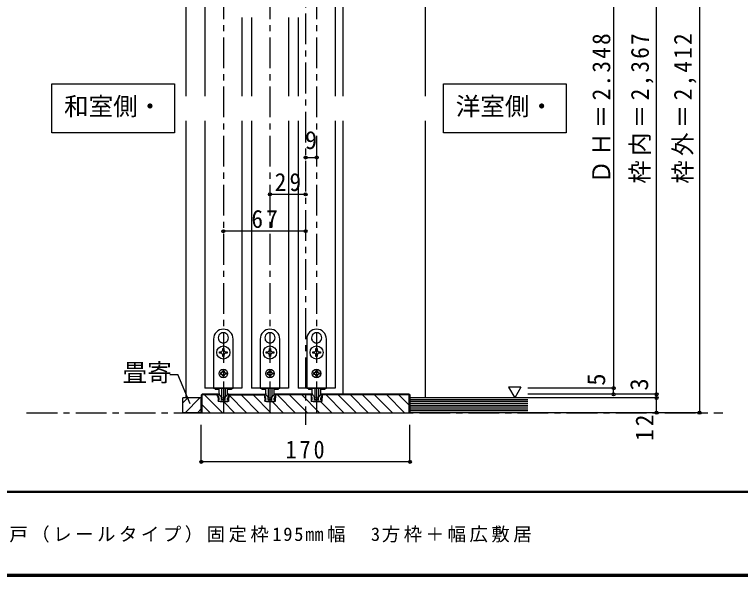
# Model space of a CAD drawing. Units: millimetres at full size, sheet at 1:5. Extents: x -973 to 977, y -701 to 696.
# Drawn here: x -610 to -19, y -701 to -243 of the extents above; entities that cross this region are included whole.
import ezdxf
from ezdxf.enums import TextEntityAlignment as Align

# ---------------------------------------------------------------- set-up
doc = ezdxf.new("R2010")
doc.units = ezdxf.units.MM
doc.header["$LTSCALE"] = 5
doc.header["$PDMODE"] = 32
doc.header["$PDSIZE"] = 2.5
doc.linetypes.add('CHAIN1', pattern=[8, 5, -1, 1, -1])
doc.linetypes.add('DASHED1', pattern=[1.8, 1.2, -0.6])
for name, color, linetype in [('0-1_通り芯', 4, 'CHAIN1'), ('0-3_仕上げ', 2, 'Continuous'), ('0-4_枠', 3, 'Continuous'), ('0-6_扉', 6, 'Continuous'), ('0-7_金物', 7, 'Continuous'), ('0-A_文字', 7, 'Continuous'), ('0-B_寸法', 7, 'Continuous'), ('0-C_ハッチ', 4, 'DASHED1'), ('F-1_枠', 6, 'Continuous'), ('F-A_文字', 7, 'Continuous')]:
    doc.layers.add(name, color=color, linetype=linetype)
doc.styles.add('ＭＳ ゴシック', font='')
doc.styles.get('ＭＳ ゴシック').set_extended_font_data('MS Gothic')

msp = doc.modelspace()

# ---------------------------------------------------------------- linework, layer by layer
at = {"layer": '0-1_通り芯'}
for p, q in [((-373.347, -2.5), (-373.347, -577.5)), ((-440.347, -62), (-440.347, -567.5)), ((-402.347, -62), (-402.347, -567.5)), ((-364.347, -62), (-364.347, -567.5)), ((-600.597, -567.5), (-33.347, -567.5))]:
    msp.add_line(p, q, dxfattribs=at)
at = {"layer": '0-3_仕上げ'}
for p, q in [((-473.347, -567.5), (-473.347, -555.5)), ((-458.347, -555.5), (-473.347, -555.5)), ((-458.347, -567.5), (-458.347, -555.5)), ((-192.347, -555.5), (-288.347, -555.5)), ((-288.347, -555.5), (-288.347, -567.5)), ((-458.347, -567.5), (-473.347, -567.5)), ((-192.347, -567.5), (-288.347, -567.5))]:
    msp.add_line(p, q, dxfattribs=at)
at = {"layer": '0-3_仕上げ', "color": 7}
for p, q in [((-192.347, -557), (-288.347, -557)), ((-192.347, -558.5), (-288.347, -558.5)), ((-192.347, -560), (-288.347, -560)), ((-192.347, -561.5), (-288.347, -561.5)), ((-192.347, -563), (-288.347, -563)), ((-192.347, -564.5), (-288.347, -564.5)), ((-192.347, -566), (-288.347, -566))]:
    msp.add_line(p, q, dxfattribs=at)
at = {"layer": '0-4_枠', "color": 4}
for p, q in [((-470.847, -48), (-470.847, -309.75)), ((-342.847, -48), (-342.847, -309.75)), ((-275.847, -48), (-275.847, -309.75)), ((-470.847, -329.75), (-470.847, -555.5)), ((-342.847, -329.75), (-342.847, -552.5)), ((-275.847, -329.75), (-275.847, -555.5))]:
    msp.add_line(p, q, dxfattribs=at)
at = {"layer": '0-4_枠'}
for p, q in [((-457.64, -552.5), (-458.347, -553.207)), ((-458.347, -553.207), (-458.347, -567.5)), ((-457.847, -553), (-457.847, -567.5)), ((-444.747, -553), (-457.847, -553)), ((-444.747, -552.5), (-457.64, -552.5)), ((-436.047, -555.5), (-436.047, -558.5)), ((-436.047, -555.5), (-435.947, -555.5)), ((-435.947, -552.5), (-435.947, -555.5)), ((-435.947, -552.5), (-406.747, -552.5)), ((-435.947, -553), (-406.747, -553)), ((-398.047, -555.5), (-398.047, -558.5)), ((-398.047, -555.5), (-397.947, -555.5)), ((-397.947, -552.5), (-397.947, -555.5)), ((-368.747, -552.5), (-397.947, -552.5)), ((-368.747, -553), (-397.947, -553)), ((-360.047, -555.5), (-360.047, -558.5)), ((-360.047, -555.5), (-359.947, -555.5)), ((-359.947, -552.5), (-359.947, -555.5)), ((-289.054, -552.5), (-359.947, -552.5)), ((-288.847, -553), (-359.947, -553)), ((-289.054, -552.5), (-288.347, -553.207)), ((-288.847, -567.5), (-288.847, -553)), ((-288.347, -553.207), (-288.347, -567.5)), ((-436.047, -558.5), (-444.647, -558.5)), ((-398.047, -558.5), (-406.647, -558.5)), ((-360.047, -558.5), (-368.647, -558.5)), ((-458.347, -567.5), (-288.347, -567.5))]:
    msp.add_line(p, q, dxfattribs=at)
for points in [[(-444.747, -552.5), (-444.747, -555.5), (-444.647, -555.5), (-444.647, -558.5)], [(-406.747, -552.5), (-406.747, -555.5), (-406.647, -555.5), (-406.647, -558.5)], [(-368.747, -552.5), (-368.747, -555.5), (-368.647, -555.5), (-368.647, -558.5)]]:
    msp.add_lwpolyline(points, dxfattribs=at)
at = {"layer": '0-6_扉'}
for p, q in [((-455.347, -92), (-455.347, -309.75)), ((-349.347, -92), (-349.347, -309.75)), ((-425.347, -245.651), (-425.347, -309.75)), ((-417.347, -245.651), (-417.347, -309.75)), ((-387.347, -245.651), (-387.347, -309.75)), ((-379.347, -245.651), (-379.347, -309.75)), ((-455.347, -329.75), (-455.347, -547.5)), ((-425.347, -329.75), (-425.347, -547.5)), ((-417.347, -329.75), (-417.347, -547.5)), ((-387.347, -329.75), (-387.347, -547.5)), ((-379.347, -329.75), (-379.347, -547.5)), ((-349.347, -329.75), (-349.347, -547.5)), ((-425.347, -547.5), (-455.347, -547.5)), ((-387.347, -547.5), (-417.347, -547.5)), ((-349.347, -547.5), (-379.347, -547.5))]:
    msp.add_line(p, q, dxfattribs=at)
at = {"layer": '0-7_金物'}
for p, q in [((-440.446, -502.351), (-440.347, -502.45)), ((-440.248, -502.351), (-440.347, -502.45)), ((-402.446, -502.351), (-402.347, -502.45)), ((-402.248, -502.351), (-402.347, -502.45)), ((-364.446, -502.351), (-364.347, -502.45)), ((-364.248, -502.351), (-364.347, -502.45)), ((-448.347, -507.5), (-448.347, -547.5)), ((-443.989, -508.489), (-443.854, -508.525)), ((-443.891, -508.66), (-443.854, -508.525)), ((-436.705, -508.489), (-436.84, -508.525)), ((-436.803, -508.66), (-436.84, -508.525)), ((-432.347, -547.5), (-432.347, -507.5)), ((-410.347, -507.5), (-410.347, -547.5)), ((-405.989, -508.489), (-405.854, -508.525)), ((-405.891, -508.66), (-405.854, -508.525)), ((-398.705, -508.489), (-398.84, -508.525)), ((-398.803, -508.66), (-398.84, -508.525)), ((-394.347, -547.5), (-394.347, -507.5)), ((-372.347, -507.5), (-372.347, -547.5)), ((-367.989, -508.489), (-367.854, -508.525)), ((-367.891, -508.66), (-367.854, -508.525)), ((-360.705, -508.489), (-360.84, -508.525)), ((-360.803, -508.66), (-360.84, -508.525)), ((-356.347, -547.5), (-356.347, -507.5)), ((-443.497, -518), (-442.547, -518)), ((-443.497, -519), (-443.497, -518)), ((-442.547, -519), (-443.497, -519)), ((-440.847, -516.3), (-440.847, -515.35)), ((-440.847, -515.35), (-439.847, -515.35)), ((-439.847, -515.35), (-439.847, -516.3)), ((-438.147, -518), (-437.197, -518)), ((-437.197, -519), (-438.147, -519)), ((-437.197, -518), (-437.197, -519)), ((-405.497, -518), (-404.547, -518)), ((-405.497, -519), (-405.497, -518)), ((-404.547, -519), (-405.497, -519)), ((-402.847, -516.3), (-402.847, -515.35)), ((-402.847, -515.35), (-401.847, -515.35)), ((-401.847, -515.35), (-401.847, -516.3)), ((-400.147, -518), (-399.197, -518)), ((-399.197, -519), (-400.147, -519)), ((-399.197, -518), (-399.197, -519)), ((-367.497, -518), (-366.547, -518)), ((-367.497, -519), (-367.497, -518)), ((-366.547, -519), (-367.497, -519)), ((-364.847, -516.3), (-364.847, -515.35)), ((-364.847, -515.35), (-363.847, -515.35)), ((-363.847, -515.35), (-363.847, -516.3)), ((-362.147, -518), (-361.197, -518)), ((-361.197, -519), (-362.147, -519)), ((-361.197, -518), (-361.197, -519)), ((-440.847, -521.65), (-440.847, -520.7)), ((-402.847, -521.65), (-402.847, -520.7)), ((-364.847, -521.65), (-364.847, -520.7)), ((-442.147, -535), (-442.747, -535)), ((-440.847, -533.1), (-440.847, -533.7)), ((-439.847, -533.1), (-440.847, -533.1)), ((-440.847, -537.3), (-440.847, -537.9)), ((-440.847, -537.9), (-439.847, -537.9)), ((-439.847, -533.1), (-439.847, -533.7)), ((-439.847, -537.3), (-439.847, -537.9)), ((-438.547, -535), (-437.947, -535)), ((-437.947, -536), (-438.547, -536)), ((-437.947, -535), (-437.947, -536)), ((-404.147, -535), (-404.747, -535)), ((-402.847, -533.1), (-402.847, -533.7)), ((-401.847, -533.1), (-402.847, -533.1)), ((-402.847, -537.3), (-402.847, -537.9)), ((-402.847, -537.9), (-401.847, -537.9)), ((-401.847, -533.1), (-401.847, -533.7)), ((-401.847, -537.3), (-401.847, -537.9)), ((-400.547, -535), (-399.947, -535)), ((-399.947, -536), (-400.547, -536)), ((-399.947, -535), (-399.947, -536)), ((-366.147, -535), (-366.747, -535)), ((-364.847, -533.1), (-364.847, -533.7)), ((-363.847, -533.1), (-364.847, -533.1)), ((-364.847, -537.3), (-364.847, -537.9)), ((-364.847, -537.9), (-363.847, -537.9)), ((-363.847, -533.1), (-363.847, -533.7)), ((-363.847, -537.3), (-363.847, -537.9)), ((-362.547, -535), (-361.947, -535)), ((-361.947, -536), (-362.547, -536)), ((-361.947, -535), (-361.947, -536)), ((-448.347, -547.5), (-432.347, -547.5)), ((-446.947, -547.5), (-446.947, -548.7)), ((-443.815, -548.7), (-446.947, -548.7)), ((-443.847, -551.921), (-443.847, -547.5)), ((-441.847, -547.5), (-441.847, -555.121)), ((-438.847, -547.5), (-438.847, -555.121)), ((-433.747, -548.7), (-436.879, -548.7)), ((-436.847, -551.921), (-436.847, -547.5)), ((-433.747, -547.5), (-433.747, -548.7)), ((-410.347, -547.5), (-394.347, -547.5)), ((-408.947, -547.5), (-408.947, -548.7)), ((-405.815, -548.7), (-408.947, -548.7)), ((-405.847, -551.921), (-405.847, -547.5)), ((-403.847, -547.5), (-403.847, -555.121)), ((-400.847, -547.5), (-400.847, -555.121)), ((-395.747, -548.7), (-398.879, -548.7)), ((-398.847, -551.921), (-398.847, -547.5)), ((-395.747, -547.5), (-395.747, -548.7)), ((-372.347, -547.5), (-356.347, -547.5)), ((-370.947, -547.5), (-370.947, -548.7)), ((-367.815, -548.7), (-370.947, -548.7)), ((-367.847, -551.921), (-367.847, -547.5)), ((-365.847, -547.5), (-365.847, -555.121)), ((-362.847, -547.5), (-362.847, -555.121)), ((-357.747, -548.7), (-360.879, -548.7)), ((-360.847, -551.921), (-360.847, -547.5)), ((-357.747, -547.5), (-357.747, -548.7)), ((-442.685, -553.912), (-443.95, -552.646)), ((-443.847, -557), (-443.847, -555.736)), ((-442.473, -554), (-442.147, -554)), ((-441.947, -556.7), (-441.947, -554.2)), ((-441.547, -555.421), (-439.147, -555.421)), ((-438.747, -556.7), (-438.747, -554.2)), ((-438.221, -554), (-438.547, -554)), ((-438.009, -553.912), (-436.743, -552.646)), ((-436.847, -557), (-436.847, -555.736)), ((-435.847, -552.5), (-436.39, -552.5)), ((-435.847, -553.5), (-435.847, -552.5)), ((-404.685, -553.912), (-405.95, -552.646)), ((-405.847, -557), (-405.847, -555.736)), ((-404.473, -554), (-404.147, -554)), ((-403.947, -556.7), (-403.947, -554.2)), ((-403.547, -555.421), (-401.147, -555.421)), ((-400.747, -556.7), (-400.747, -554.2)), ((-400.221, -554), (-400.547, -554)), ((-400.009, -553.912), (-398.743, -552.646)), ((-398.847, -557), (-398.847, -555.736)), ((-397.847, -552.5), (-398.39, -552.5)), ((-397.847, -553.5), (-397.847, -552.5)), ((-366.685, -553.912), (-367.95, -552.646)), ((-367.847, -557), (-367.847, -555.736)), ((-366.473, -554), (-366.147, -554)), ((-365.947, -556.7), (-365.947, -554.2)), ((-365.547, -555.421), (-363.147, -555.421)), ((-362.747, -556.7), (-362.747, -554.2)), ((-362.221, -554), (-362.547, -554)), ((-362.009, -553.912), (-360.743, -552.646)), ((-360.847, -557), (-360.847, -555.736)), ((-359.847, -552.5), (-360.39, -552.5)), ((-359.847, -553.5), (-359.847, -552.5)), ((-444.147, -558.5), (-444.633, -557.274)), ((-443.847, -557), (-444.447, -557)), ((-443.047, -558.5), (-444.147, -558.5)), ((-443.047, -558.5), (-442.847, -558.3)), ((-442.847, -558.3), (-442.647, -558.5)), ((-442.647, -558.5), (-438.047, -558.5)), ((-440.647, -557), (-441.647, -557)), ((-440.347, -557.3), (-440.647, -557)), ((-437.847, -558.3), (-438.047, -558.5)), ((-437.647, -558.5), (-437.847, -558.3)), ((-437.647, -558.5), (-436.547, -558.5)), ((-436.847, -557), (-436.247, -557)), ((-436.547, -558.5), (-436.061, -557.274)), ((-406.147, -558.5), (-406.633, -557.274)), ((-405.847, -557), (-406.447, -557)), ((-405.047, -558.5), (-406.147, -558.5)), ((-405.047, -558.5), (-404.847, -558.3)), ((-404.847, -558.3), (-404.647, -558.5)), ((-404.647, -558.5), (-400.047, -558.5)), ((-402.647, -557), (-403.647, -557)), ((-402.347, -557.3), (-402.647, -557)), ((-399.847, -558.3), (-400.047, -558.5)), ((-399.647, -558.5), (-399.847, -558.3)), ((-399.647, -558.5), (-398.547, -558.5)), ((-398.847, -557), (-398.247, -557)), ((-398.547, -558.5), (-398.061, -557.274)), ((-368.147, -558.5), (-368.633, -557.274)), ((-367.847, -557), (-368.447, -557)), ((-367.047, -558.5), (-368.147, -558.5)), ((-367.047, -558.5), (-366.847, -558.3)), ((-366.847, -558.3), (-366.647, -558.5)), ((-366.647, -558.5), (-362.047, -558.5)), ((-364.647, -557), (-365.647, -557)), ((-364.347, -557.3), (-364.647, -557)), ((-361.847, -558.3), (-362.047, -558.5)), ((-361.647, -558.5), (-361.847, -558.3)), ((-361.647, -558.5), (-360.547, -558.5)), ((-360.847, -557), (-360.247, -557)), ((-360.547, -558.5), (-360.061, -557.274))]:
    msp.add_line(p, q, dxfattribs=at)
for points in [[(-439.847, -520.7), (-439.847, -521.65), (-440.847, -521.65)], [(-401.847, -520.7), (-401.847, -521.65), (-402.847, -521.65)], [(-363.847, -520.7), (-363.847, -521.65), (-364.847, -521.65)], [(-442.747, -535), (-442.747, -536), (-442.147, -536)], [(-404.747, -535), (-404.747, -536), (-404.147, -536)], [(-366.747, -535), (-366.747, -536), (-366.147, -536)], [(-444.847, -553.5), (-444.847, -552.5), (-444.304, -552.5)], [(-406.847, -553.5), (-406.847, -552.5), (-406.304, -552.5)], [(-368.847, -553.5), (-368.847, -552.5), (-368.304, -552.5)], [(-439.047, -557), (-440.047, -557), (-440.347, -557.3)], [(-401.047, -557), (-402.047, -557), (-402.347, -557.3)], [(-363.047, -557), (-364.047, -557), (-364.347, -557.3)]]:
    msp.add_lwpolyline(points, dxfattribs=at)
for centre, radius in [((-440.347, -518.5), 5.35), ((-402.347, -518.5), 5.35), ((-364.347, -518.5), 5.35), ((-440.347, -535.5), 3.5), ((-402.347, -535.5), 3.5), ((-364.347, -535.5), 3.5)]:
    msp.add_circle(centre, radius, dxfattribs=at)
for centre, radius, start, end in [((-440.347, -507.5), 8, 0, 180), ((-440.347, -506.5), 4.15, 91.3645, 208.6355), ((-440.347, -506.5), 4.15, 331.3645, 88.6355), ((-402.347, -507.5), 8, 0, 180), ((-402.347, -506.5), 4.15, 91.3645, 208.6355), ((-402.347, -506.5), 4.15, 331.3645, 88.6355), ((-364.347, -507.5), 8, 0, 180), ((-364.347, -506.5), 4.15, 91.3645, 208.6355), ((-364.347, -506.5), 4.15, 331.3645, 88.6355), ((-440.347, -506.5), 4.15, 211.3645, 328.6355), ((-402.347, -506.5), 4.15, 211.3645, 328.6355), ((-364.347, -506.5), 4.15, 211.3645, 328.6355), ((-442.547, -516.3), 1.7, 270, 0), ((-442.547, -520.7), 1.7, 0, 90), ((-438.147, -516.3), 1.7, 180, 270), ((-438.147, -520.7), 1.7, 90, 180), ((-404.547, -516.3), 1.7, 270, 0), ((-404.547, -520.7), 1.7, 0, 90), ((-400.147, -516.3), 1.7, 180, 270), ((-400.147, -520.7), 1.7, 90, 180), ((-366.547, -516.3), 1.7, 270, 0), ((-366.547, -520.7), 1.7, 0, 90), ((-362.147, -516.3), 1.7, 180, 270), ((-362.147, -520.7), 1.7, 90, 180), ((-442.147, -533.7), 1.3, 270, 0), ((-442.147, -537.3), 1.3, 0, 90), ((-438.547, -533.7), 1.3, 180, 270), ((-438.547, -537.3), 1.3, 90, 180), ((-404.147, -533.7), 1.3, 270, 0), ((-404.147, -537.3), 1.3, 0, 90), ((-400.547, -533.7), 1.3, 180, 270), ((-400.547, -537.3), 1.3, 90, 180), ((-366.147, -533.7), 1.3, 270, 0), ((-366.147, -537.3), 1.3, 0, 90), ((-362.547, -533.7), 1.3, 180, 270), ((-362.547, -537.3), 1.3, 90, 180), ((-446.847, -555.736), 3, 0, 48.19), ((-444.304, -553), 0.5, 45, 90), ((-441.847, -551.921), 2, 180, 264.78409), ((-442.473, -553.7), 0.3, 225, 270), ((-442.147, -554.2), 0.2, 360, 90), ((-442.047, -554.112), 0.2, 0, 84.78409), ((-441.547, -555.121), 0.3, 180, 270), ((-439.147, -555.121), 0.3, 270, 0), ((-438.647, -554.112), 0.2, 95.21591, 180), ((-438.547, -554.2), 0.2, 90, 180), ((-438.847, -551.921), 2, 275.21591, 0), ((-438.221, -553.7), 0.3, 270, 315), ((-433.847, -555.736), 3, 131.81, 180), ((-436.39, -553), 0.5, 90, 135), ((-408.847, -555.736), 3, 0, 48.19), ((-406.304, -553), 0.5, 45, 90), ((-403.847, -551.921), 2, 180, 264.78409), ((-404.473, -553.7), 0.3, 225, 270), ((-404.147, -554.2), 0.2, 360, 90), ((-404.047, -554.112), 0.2, 0, 84.78409), ((-403.547, -555.121), 0.3, 180, 270), ((-401.147, -555.121), 0.3, 270, 0), ((-400.647, -554.112), 0.2, 95.21591, 180), ((-400.547, -554.2), 0.2, 90, 180), ((-400.847, -551.921), 2, 275.21591, 0), ((-400.221, -553.7), 0.3, 270, 315), ((-395.847, -555.736), 3, 131.81, 180), ((-398.39, -553), 0.5, 90, 135), ((-370.847, -555.736), 3, 0, 48.19), ((-368.304, -553), 0.5, 45, 90), ((-365.847, -551.921), 2, 180, 264.78409), ((-366.473, -553.7), 0.3, 225, 270), ((-366.147, -554.2), 0.2, 360, 90), ((-366.047, -554.112), 0.2, 0, 84.78409), ((-365.547, -555.121), 0.3, 180, 270), ((-363.147, -555.121), 0.3, 270, 0), ((-362.647, -554.112), 0.2, 95.21591, 180), ((-362.547, -554.2), 0.2, 90, 180), ((-362.847, -551.921), 2, 275.21591, 0), ((-362.221, -553.7), 0.3, 270, 315), ((-357.847, -555.736), 3, 131.81, 180), ((-360.39, -553), 0.5, 90, 135), ((-444.447, -557.2), 0.2, 90, 201.616), ((-441.647, -556.7), 0.3, 180, 270), ((-439.047, -556.7), 0.3, 270, 360), ((-436.247, -557.2), 0.2, 338.384, 90), ((-406.447, -557.2), 0.2, 90, 201.616), ((-403.647, -556.7), 0.3, 180, 270), ((-401.047, -556.7), 0.3, 270, 360), ((-398.247, -557.2), 0.2, 338.384, 90), ((-368.447, -557.2), 0.2, 90, 201.616), ((-365.647, -556.7), 0.3, 180, 270), ((-363.047, -556.7), 0.3, 270, 360), ((-360.247, -557.2), 0.2, 338.384, 90)]:
    msp.add_arc(centre, radius, start, end, dxfattribs=at)
at = {"layer": '0-A_文字'}
for p, q in [((-580.097, -299.75), (-480.097, -299.75)), ((-480.097, -299.75), (-480.097, -339.75)), ((-260.972, -339.75), (-260.972, -299.75)), ((-260.972, -299.75), (-160.972, -299.75)), ((-160.972, -299.75), (-160.972, -339.75)), ((-160.972, -339.75), (-260.972, -339.75)), ((-484.027, -536.518), (-477.433, -536.518)), ((-467.47, -560.24), (-477.433, -536.518)), ((-207.911, -546.686), (-202.911, -555.347)), ((-197.911, -546.686), (-207.911, -546.686)), ((-197.911, -546.686), (-202.911, -555.347))]:
    msp.add_line(p, q, dxfattribs=at)
msp.add_lwpolyline([(-480.097, -339.75), (-580.097, -339.75), (-580.097, -299.75)], dxfattribs=at)
at = {"layer": '0-B_寸法', "color": 4}
for p, q in [((-87.347, -552.5), (-87.347, -48)), ((-52.347, -48), (-52.347, -567.5)), ((-122.347, -78), (-122.347, -547.5)), ((-373.347, -359.75), (-364.347, -359.75)), ((-373.347, -389.75), (-402.347, -389.75)), ((-373.347, -419.75), (-440.347, -419.75)), ((-122.347, -547.5), (-192.347, -547.5)), ((-122.347, -552.5), (-122.347, -547.5)), ((-122.347, -552.5), (-192.347, -552.5)), ((-87.347, -552.5), (-192.347, -552.5)), ((-87.347, -555.5), (-192.347, -555.5)), ((-87.347, -555.5), (-87.347, -552.5)), ((-87.347, -567.5), (-87.347, -555.5)), ((-52.347, -567.5), (-192.347, -567.5)), ((-458.347, -607.5), (-458.347, -577.5)), ((-288.347, -607.5), (-288.347, -577.5)), ((-288.347, -607.5), (-458.347, -607.5))]:
    msp.add_line(p, q, dxfattribs=at)
at = {"layer": '0-B_寸法'}
for p in [(-373.347, -359.75), (-364.347, -359.75), (-402.347, -389.75), (-373.347, -389.75), (-440.347, -419.75), (-373.347, -419.75), (-122.347, -547.5), (-122.347, -552.5), (-87.347, -552.5), (-87.347, -555.5), (-87.347, -567.5), (-52.347, -567.5), (-458.347, -607.5), (-288.347, -607.5)]:
    msp.add_point(p, dxfattribs=at)
at = {"layer": '0-C_ハッチ', "linetype": 'Continuous'}
for p, q in [((-469.264, -555.5), (-473.347, -559.583)), ((-471.364, -567.5), (-459.364, -555.5)), ((-441.142, -567.5), (-455.642, -553)), ((-444.747, -553.996), (-445.743, -553)), ((-421.343, -567.5), (-435.843, -553)), ((-411.444, -567.5), (-425.944, -553)), ((-401.544, -567.5), (-416.044, -553)), ((-381.745, -567.5), (-396.245, -553)), ((-371.846, -567.5), (-386.346, -553)), ((-361.946, -567.5), (-376.446, -553)), ((-342.147, -567.5), (-356.647, -553)), ((-332.248, -567.5), (-346.748, -553)), ((-322.348, -567.5), (-336.848, -553)), ((-312.449, -567.5), (-326.949, -553)), ((-302.549, -567.5), (-317.049, -553)), ((-292.65, -567.5), (-307.15, -553)), ((-288.847, -561.403), (-297.25, -553)), ((-451.042, -567.5), (-457.847, -560.695)), ((-431.243, -567.5), (-440.243, -558.5)), ((-391.645, -567.5), (-400.645, -558.5)), ((-352.047, -567.5), (-361.047, -558.5)), ((-461.465, -567.5), (-458.347, -564.382))]:
    msp.add_line(p, q, dxfattribs=at)
at = {"layer": 'F-1_枠'}
for p, q in [((976.653, -631.667), (-973.347, -631.667)), ((976.653, -632.5), (-973.347, -632.5)), ((976.653, -699.167), (-973.347, -699.167)), ((976.653, -700), (-973.347, -700)), ((976.653, -700.833), (-973.347, -700.833))]:
    msp.add_line(p, q, dxfattribs=at)

# ---------------------------------------------------------------- texts
at = {"layer": '0-A_文字', "style": 'ＭＳ ゴシック'}
for s, p in [('和室側・', (-570.097, -329.75)), ('洋室側・', (-250.972, -329.75)), ('畳寄', (-522.433, -546.518))]:
    msp.add_text(s, height=14.66, dxfattribs=at).set_placement(p, align=Align.BOTTOM_LEFT)
at = {"layer": '0-B_寸法', "style": 'ＭＳ ゴシック'}
msp.add_text('9', height=14.66, dxfattribs=at).set_placement((-373.847, -357.25), align=Align.BOTTOM_LEFT)
for s, p in [('5', (-124.847, -545.5)), ('3', (-89.847, -549.5))]:
    msp.add_text(s, height=14.66, rotation=90, dxfattribs=at).set_placement(p, align=Align.BOTTOM_LEFT)
at = {"layer": '0-B_寸法', "char_height": 14.66, "attachment_point": 7, "rotation": 90, "style": 'ＭＳ ゴシック'}
for s, insert in [('\\T1.19;\\W0.95;ＤＨ＝2.348', (-124.847, -381)), ('\\T1.19;\\W0.95;枠内＝2,367', (-89.847, -381)), ('\\T1.19;\\W0.95;枠外＝2,412', (-54.847, -381)), ('\\T1.27;\\W0.95;12', (-89.847, -590.544))]:
    msp.add_mtext(s, dxfattribs=dict(at, insert=insert))
at = {"layer": '0-B_寸法', "char_height": 14.66, "attachment_point": 7, "style": 'ＭＳ ゴシック'}
for s, insert in [('\\T1.27;\\W0.95;29', (-398.472, -387.25)), ('\\T1.27;\\W0.95;67', (-417.472, -417.25)), ('\\T1.27;\\W0.9;170', (-389.597, -605))]:
    msp.add_mtext(s, dxfattribs=dict(at, insert=insert))
at = {"layer": 'F-A_文字', "insert": (-846.68, -673.333), "char_height": 11, "attachment_point": 7, "style": 'ＭＳ ゴシック'}
msp.add_mtext('\\T1.19;ドレタス\u3000H24\\~３枚引き込み戸（レールタイプ）固定枠195㎜幅\u30003方枠＋幅広敷居', dxfattribs=at)

doc.saveas('drawing.dxf')
